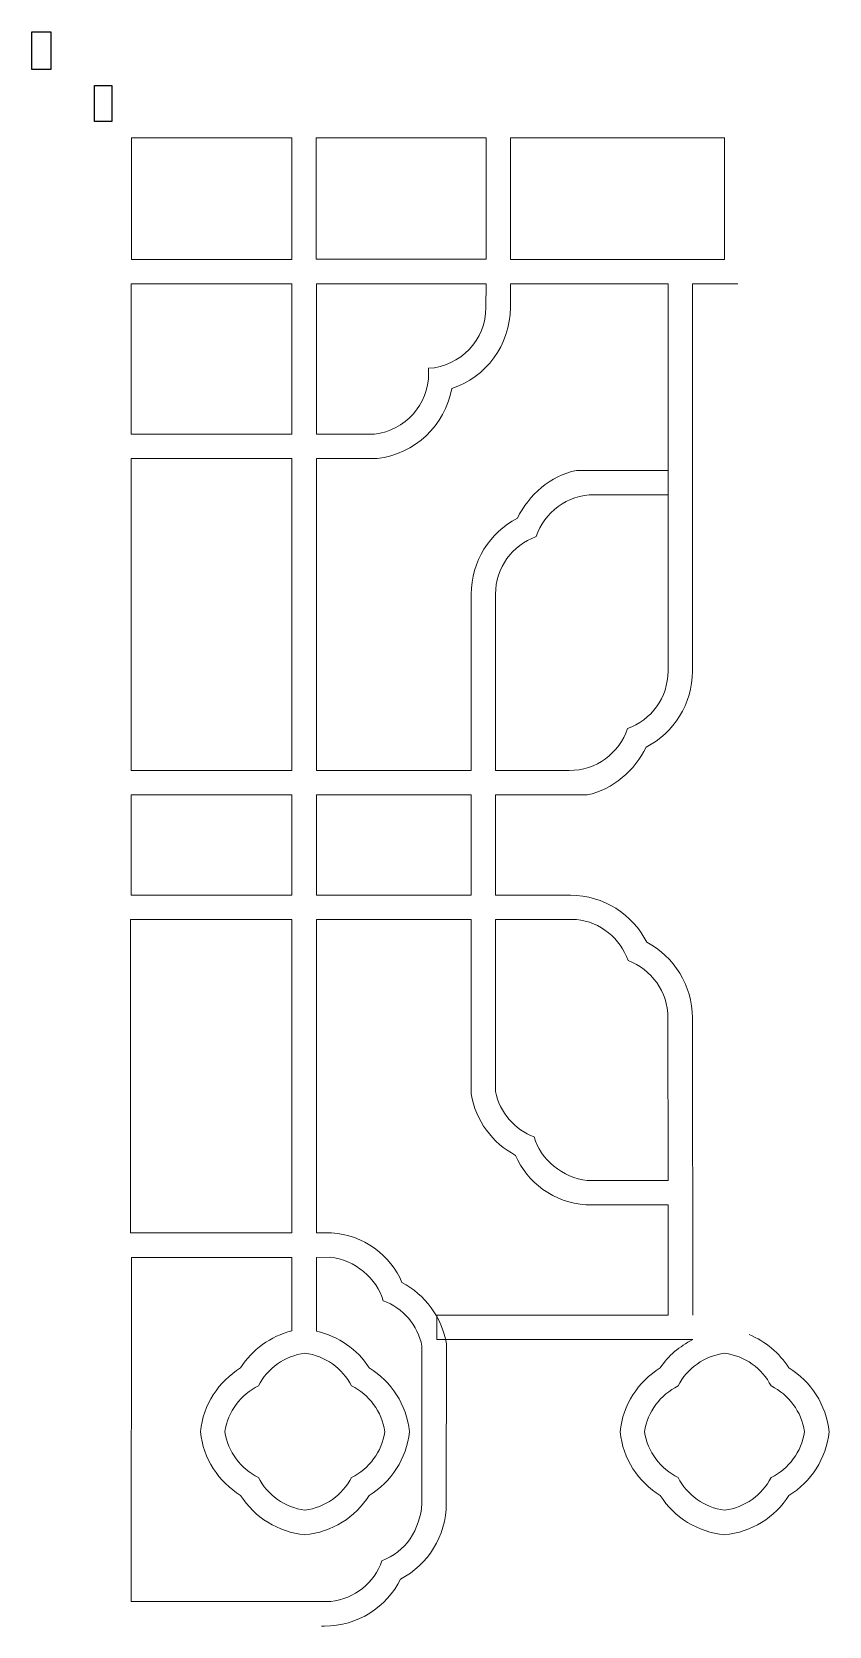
# Model space of a CAD drawing. Header units: centimetres. Extents: x -21 to 187, y -91 to 105.
# Drawn here: x -21.4 to 37.4, y -12.2 to 105.3 of the extents above; entities that cross this region are included whole.
import ezdxf

# ---------------------------------------------------------------- set-up
doc = ezdxf.new("R2010")
doc.units = ezdxf.units.CM
doc.header["$MEASUREMENT"] = 0
doc.header["$XCLIPFRAME"] = 0
doc.layers.add('layer 1', color=7, linetype='Continuous')
picture_1 = doc.add_image_def('image1.jpg', size_in_pixel=(2031, 5080))
picture_2 = doc.add_image_def('image2.jpg', size_in_pixel=(7200, 14400))

msp = doc.modelspace()

# ---------------------------------------------------------------- linework, layer by layer
at = {"layer": 'layer 1', "color": 250, "lineweight": 9}
for points in [[(-14.10688, 88.51591), (-2.25984, 88.51591), (-2.25984, 97.46203), (-14.10688, 97.46203), (-14.10688, 88.51591)], [(-0.46235, 88.51808), (12.05423, 88.51808), (12.05423, 97.46416), (-0.46235, 97.46416), (-0.46235, 88.51808)], [(13.85499, 88.51592), (29.65617, 88.51592), (29.65617, 97.46416), (13.85499, 97.46416), (13.85499, 88.51592)], [(-14.10894, 75.63768), (-2.26018, 75.63768), (-2.26018, 86.71766), (-14.10894, 86.71766), (-14.10894, 75.63768)], [(-14.10894, 50.84296), (-2.26034, 50.84296), (-2.26034, 73.83774), (-14.10894, 73.83774), (-14.10894, 50.84296)], [(-14.10891, 41.64616), (-2.25985, 41.64616), (-2.25985, 49.04254), (-14.10891, 49.04254), (-14.10891, 41.64616)], [(-0.4602, 41.64493), (10.95792, 41.64493), (10.95792, 49.04407), (-0.4602, 49.04407), (-0.4602, 41.64493)], [(-14.17743, 16.76482), (-2.26017, 16.76482), (-2.26017, 39.86654), (-14.17743, 39.86654), (-14.17743, 16.76482)]]:
    msp.add_lwpolyline(points, close=True, dxfattribs=at)
for points, knots in [([(12.05541, 86.71498), (12.05541, 86.71498), (12.04992, 84.97796), (12.04992, 84.97796), (12.04992, 84.97796), (12.04235, 82.57885), (10.17185, 80.61756), (7.80575, 80.48511), (7.80575, 80.48511), (7.81608, 80.36074), (7.82135, 80.23492), (7.82135, 80.10789), (7.82135, 80.10789), (7.82135, 77.79888), (6.08133, 75.89542), (3.84124, 75.63759), (3.84124, 75.63759), (3.84124, 75.63759), (-0.45796, 75.63814), (-0.45796, 75.63814), (-0.45796, 75.63814), (-0.45796, 75.63814), (-0.45796, 86.71981), (-0.45796, 86.71981), (-0.45796, 86.71981), (-0.45796, 86.71981), (12.05541, 86.71498), (12.05541, 86.71498)], [0, 0, 0, 0, 0.125, 0.125, 0.125, 0.125, 0.25, 0.25, 0.25, 0.25, 0.375, 0.375, 0.375, 0.375, 0.5, 0.5, 0.5, 0.5, 0.625, 0.625, 0.625, 0.625, 0.75, 0.75, 0.75, 0.75, 1, 1, 1, 1]), ([(25.4834, 71.16171), (23.6641, 71.16171), (21.85971, 71.16562), (20.04043, 71.16562), (20.04043, 71.16562), (18.05009, 71.16562), (16.34613, 69.87061), (15.7527, 68.07906), (15.7527, 68.07906), (14.00747, 67.45988), (12.75838, 65.79406), (12.75838, 63.83683), (12.75838, 63.83683), (12.75838, 59.50539), (12.75861, 55.17391), (12.75839, 50.8424), (12.75839, 50.8424), (14.57769, 50.8424), (16.37809, 50.84249), (18.19737, 50.84249), (18.19737, 50.84249), (20.18771, 50.84249), (21.89167, 52.1375), (22.4851, 53.92905), (22.4851, 53.92905), (24.23033, 54.54823), (25.48056, 56.21405), (25.48056, 58.17128), (25.48056, 58.17128), (25.48056, 67.68602), (25.48236, 77.20077), (25.48041, 86.71551), (25.48041, 86.71551), (25.48041, 86.71551), (13.85436, 86.71464), (13.85436, 86.71464), (13.85436, 86.71464), (13.85436, 86.71464), (13.84992, 84.97796), (13.84992, 84.97796), (13.84992, 84.97796), (13.8428, 82.18818), (12.03589, 79.82137), (9.52299, 78.99324), (9.52299, 78.99324), (9.03714, 76.27302), (6.80511, 74.14902), (4.02791, 73.83907), (4.02791, 73.83907), (4.02791, 73.83907), (-0.45796, 73.84712), (-0.45796, 73.84712), (-0.45796, 73.84712), (-0.45796, 73.84712), (-0.45796, 50.84509), (-0.45796, 50.84509), (-0.45796, 50.84509), (-0.45796, 50.84509), (10.95842, 50.8424), (10.95842, 50.8424), (10.95842, 50.8424), (10.95842, 50.8424), (10.95844, 63.8369), (10.95844, 63.8369), (10.95844, 63.8369), (10.95844, 66.2739), (12.34176, 68.38816), (14.36696, 69.43594), (14.36696, 69.43594), (15.20804, 71.14894), (16.80414, 72.56154), (18.72101, 72.9653), (18.72101, 72.9653), (18.72101, 72.9653), (25.47833, 72.9653), (25.47833, 72.9653)], [0, 0, 0, 0, 0.05, 0.05, 0.05, 0.05, 0.1, 0.1, 0.1, 0.1, 0.15, 0.15, 0.15, 0.15, 0.2, 0.2, 0.2, 0.2, 0.25, 0.25, 0.25, 0.25, 0.3, 0.3, 0.3, 0.3, 0.35, 0.35, 0.35, 0.35, 0.4, 0.4, 0.4, 0.4, 0.45, 0.45, 0.45, 0.45, 0.5, 0.5, 0.5, 0.5, 0.55, 0.55, 0.55, 0.55, 0.6, 0.6, 0.6, 0.6, 0.65, 0.65, 0.65, 0.65, 0.7, 0.7, 0.7, 0.7, 0.75, 0.75, 0.75, 0.75, 0.8, 0.8, 0.8, 0.8, 0.85, 0.85, 0.85, 0.85, 0.9, 0.9, 0.9, 0.9, 1, 1, 1, 1]), ([(30.62101, 86.71468), (30.62101, 86.71468), (27.28021, 86.71448), (27.28021, 86.71448), (27.28021, 86.71448), (27.28021, 86.71448), (27.28056, 58.17128), (27.28056, 58.17128), (27.28056, 58.17128), (27.28059, 55.73428), (25.89604, 53.61995), (23.87084, 52.57217), (23.87084, 52.57217), (23.02976, 50.85917), (21.43366, 49.44657), (19.51679, 49.04281), (19.51679, 49.04281), (19.51679, 49.04281), (12.75947, 49.04281), (12.75947, 49.04281), (12.75947, 49.04281), (12.75947, 49.04281), (12.75947, 41.64868), (12.75947, 41.64868), (12.75947, 41.64868), (14.60101, 41.64739), (16.44269, 41.64868), (18.28416, 41.64868), (18.28416, 41.64868), (20.74259, 41.64868), (22.8726, 40.23975), (23.91061, 38.18547), (23.91061, 38.18547), (25.9124, 37.13015), (27.27357, 35.02877), (27.27726, 32.60904), (27.27726, 32.60904), (27.27726, 32.60904), (27.31069, 10.70441), (27.31069, 10.70441)], [0, 0, 0, 0, 0.090909091, 0.090909091, 0.090909091, 0.090909091, 0.181818182, 0.181818182, 0.181818182, 0.181818182, 0.272727273, 0.272727273, 0.272727273, 0.272727273, 0.363636364, 0.363636364, 0.363636364, 0.363636364, 0.454545455, 0.454545455, 0.454545455, 0.454545455, 0.545454545, 0.545454545, 0.545454545, 0.545454545, 0.636363636, 0.636363636, 0.636363636, 0.636363636, 0.727272727, 0.727272727, 0.727272727, 0.727272727, 0.818181818, 0.818181818, 0.818181818, 0.818181818, 1, 1, 1, 1]), ([(-0.0871, -12.20871), (-0.01458, -12.21118), (0.05824, -12.21243), (0.13135, -12.21243), (0.13135, -12.21243), (2.58978, -12.21243), (4.71979, -10.8035), (5.7578, -8.74922), (5.7578, -8.74922), (7.75959, -7.6939), (9.12339, -5.5925), (9.12445, -3.17279), (9.12445, -3.17279), (9.12445, -3.17279), (9.12965, 8.58849), (9.12965, 8.58849), (9.12965, 8.58849), (8.80076, 10.55924), (7.55668, 12.22051), (5.84919, 13.12067), (5.84919, 13.12067), (5.066, 15.07722), (2.97774, 16.63985), (0.66768, 16.76588), (0.66768, 16.76588), (0.66768, 16.76588), (-0.4602, 16.7651), (-0.4602, 16.7651), (-0.4602, 16.7651), (-0.4602, 16.7651), (-0.46127, 39.86439), (-0.46127, 39.86439), (-0.46127, 39.86439), (-0.46127, 39.86439), (10.9584, 39.86439), (10.9584, 39.86439), (10.9584, 39.86439), (10.9584, 39.86439), (10.9584, 27.01353), (10.9584, 27.01353), (10.9584, 27.01353), (11.28729, 25.04278), (12.53137, 23.38151), (14.23886, 22.48135), (14.23886, 22.48135), (15.02205, 20.5248), (17.11031, 18.96217), (19.42037, 18.83614), (19.42037, 18.83614), (19.42037, 18.83614), (25.48469, 18.83826), (25.48469, 18.83826), (25.48469, 18.83826), (25.48469, 18.83826), (25.4801, 10.70442), (25.4801, 10.70442), (25.4801, 10.70442), (25.4801, 10.70442), (8.42547, 10.70533), (8.42547, 10.70533), (8.42547, 10.70533), (8.42547, 10.70533), (8.42547, 8.9037), (8.42547, 8.9037), (8.42547, 8.9037), (8.42547, 8.9037), (27.31346, 8.9037), (27.31346, 8.9037), (27.31346, 8.9037), (26.33294, 8.39164), (25.5037, 7.74644), (24.91114, 6.81834), (24.91114, 6.81834), (23.28657, 5.81994), (22.14926, 4.10522), (21.93952, 2.11447), (21.93952, 2.11447), (22.14926, 0.12372), (23.28657, -1.59096), (24.91114, -2.58936), (24.91114, -2.58936), (25.93325, -4.1902), (27.65886, -5.29861), (29.65184, -5.4784), (29.65184, -5.4784), (31.64482, -5.29861), (33.37043, -4.19022), (34.39254, -2.58938), (34.39254, -2.58938), (36.01711, -1.59098), (37.15442, 0.12374), (37.36416, 2.11449), (37.36416, 2.11449), (37.15442, 4.10524), (36.01711, 5.81992), (34.39254, 6.81832), (34.39254, 6.81832), (33.69553, 7.90999), (32.67133, 8.77266), (31.4583, 9.26801)], [0, 0, 0, 0, 0.038461538, 0.038461538, 0.038461538, 0.038461538, 0.076923077, 0.076923077, 0.076923077, 0.076923077, 0.115384615, 0.115384615, 0.115384615, 0.115384615, 0.153846154, 0.153846154, 0.153846154, 0.153846154, 0.192307692, 0.192307692, 0.192307692, 0.192307692, 0.230769231, 0.230769231, 0.230769231, 0.230769231, 0.269230769, 0.269230769, 0.269230769, 0.269230769, 0.307692308, 0.307692308, 0.307692308, 0.307692308, 0.346153846, 0.346153846, 0.346153846, 0.346153846, 0.384615385, 0.384615385, 0.384615385, 0.384615385, 0.423076923, 0.423076923, 0.423076923, 0.423076923, 0.461538462, 0.461538462, 0.461538462, 0.461538462, 0.5, 0.5, 0.5, 0.5, 0.538461538, 0.538461538, 0.538461538, 0.538461538, 0.576923077, 0.576923077, 0.576923077, 0.576923077, 0.615384615, 0.615384615, 0.615384615, 0.615384615, 0.653846154, 0.653846154, 0.653846154, 0.653846154, 0.692307692, 0.692307692, 0.692307692, 0.692307692, 0.730769231, 0.730769231, 0.730769231, 0.730769231, 0.769230769, 0.769230769, 0.769230769, 0.769230769, 0.807692308, 0.807692308, 0.807692308, 0.807692308, 0.846153846, 0.846153846, 0.846153846, 0.846153846, 0.884615385, 0.884615385, 0.884615385, 0.884615385, 0.923076923, 0.923076923, 0.923076923, 0.923076923, 1, 1, 1, 1]), ([(12.75801, 27.17899), (13.06443, 25.63181), (14.16428, 24.36974), (15.61572, 23.83452), (15.61572, 23.83452), (16.04516, 22.21256), (17.74748, 20.80335), (19.51679, 20.6296), (19.51679, 20.6296), (19.51679, 20.6296), (25.48017, 20.63657), (25.48017, 20.63657), (25.48017, 20.63657), (25.48017, 20.63657), (25.47726, 32.60904), (25.47726, 32.60904), (25.47726, 32.60904), (25.4768, 34.54678), (24.25183, 36.19875), (22.53375, 36.8323), (22.53375, 36.8323), (21.96735, 38.45426), (20.50029, 39.69025), (18.73098, 39.864), (18.73098, 39.864), (18.73098, 39.864), (12.75761, 39.86389), (12.75761, 39.86389), (12.75761, 39.86389), (12.75761, 39.86389), (12.75801, 27.17899), (12.75801, 27.17899)], [0, 0, 0, 0, 0.111111111, 0.111111111, 0.111111111, 0.111111111, 0.222222222, 0.222222222, 0.222222222, 0.222222222, 0.333333333, 0.333333333, 0.333333333, 0.333333333, 0.444444444, 0.444444444, 0.444444444, 0.444444444, 0.555555556, 0.555555556, 0.555555556, 0.555555556, 0.666666667, 0.666666667, 0.666666667, 0.666666667, 0.777777778, 0.777777778, 0.777777778, 0.777777778, 1, 1, 1, 1]), ([(-0.46017, 9.53042), (1.17255, 9.1555), (2.56333, 8.19178), (3.43841, 6.8212), (3.43841, 6.8212), (5.06298, 5.8228), (6.20029, 4.10812), (6.41003, 2.11737), (6.41003, 2.11737), (6.20029, 0.12662), (5.06298, -1.5881), (3.43841, -2.5865), (3.43841, -2.5865), (2.4163, -4.18734), (0.69069, -5.29573), (-1.30229, -5.47552), (-1.30229, -5.47552), (-3.29527, -5.29573), (-5.02088, -4.18732), (-6.04299, -2.58648), (-6.04299, -2.58648), (-7.66756, -1.58808), (-8.80487, 0.1266), (-9.01461, 2.11735), (-9.01461, 2.11735), (-8.80487, 4.1081), (-7.66756, 5.82282), (-6.04299, 6.82122), (-6.04299, 6.82122), (-5.18843, 8.15966), (-3.84207, 9.15387), (-2.25883, 9.54891), (-2.25883, 9.54891), (-2.25984, 14.96288), (-2.27696, 14.96288), (-2.27696, 14.96288), (-2.27696, 14.96288), (-2.27696, 14.96288), (-14.10688, 14.96288), (-14.10688, 14.96288), (-14.10688, 14.96288), (-14.10688, 14.96288), (-14.10989, -10.38847), (-14.10989, -10.38847), (-14.10989, -10.38847), (-14.10989, -10.38847), (0.61141, -10.38766), (0.61141, -10.38766), (0.61141, -10.38766), (2.38072, -10.21391), (3.81454, -9.01801), (4.38094, -7.39605), (4.38094, -7.39605), (6.09902, -6.7625), (7.20756, -5.10703), (7.32833, -3.17306), (7.32833, -3.17306), (7.32833, -3.17306), (7.33004, 8.42303), (7.33004, 8.42303), (7.33004, 8.42303), (7.02362, 9.97021), (5.92377, 11.23228), (4.47233, 11.7675), (4.47233, 11.7675), (4.04289, 13.38946), (2.34057, 14.79867), (0.57126, 14.97242), (0.57126, 14.97242), (0.57126, 14.97242), (-0.46046, 14.96588), (-0.46046, 14.96588), (-0.46046, 14.96588), (-0.46046, 14.96588), (-0.46017, 9.53042), (-0.46017, 9.53042)], [0, 0, 0, 0, 0.05, 0.05, 0.05, 0.05, 0.1, 0.1, 0.1, 0.1, 0.15, 0.15, 0.15, 0.15, 0.2, 0.2, 0.2, 0.2, 0.25, 0.25, 0.25, 0.25, 0.3, 0.3, 0.3, 0.3, 0.35, 0.35, 0.35, 0.35, 0.4, 0.4, 0.4, 0.4, 0.45, 0.45, 0.45, 0.45, 0.5, 0.5, 0.5, 0.5, 0.55, 0.55, 0.55, 0.55, 0.6, 0.6, 0.6, 0.6, 0.65, 0.65, 0.65, 0.65, 0.7, 0.7, 0.7, 0.7, 0.75, 0.75, 0.75, 0.75, 0.8, 0.8, 0.8, 0.8, 0.85, 0.85, 0.85, 0.85, 0.9, 0.9, 0.9, 0.9, 1, 1, 1, 1]), ([(-7.20038, 2.11735), (-6.97955, 3.60181), (-6.03344, 4.84994), (-4.73413, 5.4896), (-4.73413, 5.4896), (-4.07073, 6.78048), (-2.80152, 7.70913), (-1.30229, 7.8998), (-1.30229, 7.8998), (0.19694, 7.70913), (1.46616, 6.78047), (2.12956, 5.48959), (2.12956, 5.48959), (3.42887, 4.84993), (4.37497, 3.60183), (4.5958, 2.11737), (4.5958, 2.11737), (4.37497, 0.63291), (3.42886, -0.61522), (2.12955, -1.25488), (2.12955, -1.25488), (1.46615, -2.54576), (0.19694, -3.47441), (-1.30229, -3.66508), (-1.30229, -3.66508), (-2.80152, -3.47441), (-4.07073, -2.54576), (-4.73413, -1.25488), (-4.73413, -1.25488), (-6.03344, -0.61522), (-6.97955, 0.63289), (-7.20038, 2.11735)], [0, 0, 0, 0, 0.111111111, 0.111111111, 0.111111111, 0.111111111, 0.222222222, 0.222222222, 0.222222222, 0.222222222, 0.333333333, 0.333333333, 0.333333333, 0.333333333, 0.444444444, 0.444444444, 0.444444444, 0.444444444, 0.555555556, 0.555555556, 0.555555556, 0.555555556, 0.666666667, 0.666666667, 0.666666667, 0.666666667, 0.777777778, 0.777777778, 0.777777778, 0.777777778, 1, 1, 1, 1]), ([(23.75375, 2.11447), (23.97458, 3.59893), (24.92069, 4.84706), (26.22, 5.48672), (26.22, 5.48672), (26.8834, 6.7776), (28.15261, 7.70625), (29.65184, 7.89692), (29.65184, 7.89692), (31.15107, 7.70625), (32.42029, 6.77759), (33.08369, 5.48671), (33.08369, 5.48671), (34.383, 4.84705), (35.3291, 3.59895), (35.54993, 2.11449), (35.54993, 2.11449), (35.3291, 0.63003), (34.38299, -0.6181), (33.08368, -1.25776), (33.08368, -1.25776), (32.42028, -2.54864), (31.15107, -3.47729), (29.65184, -3.66796), (29.65184, -3.66796), (28.15261, -3.47729), (26.8834, -2.54864), (26.22, -1.25776), (26.22, -1.25776), (24.92069, -0.6181), (23.97458, 0.63001), (23.75375, 2.11447)], [0, 0, 0, 0, 0.111111111, 0.111111111, 0.111111111, 0.111111111, 0.222222222, 0.222222222, 0.222222222, 0.222222222, 0.333333333, 0.333333333, 0.333333333, 0.333333333, 0.444444444, 0.444444444, 0.444444444, 0.444444444, 0.555555556, 0.555555556, 0.555555556, 0.555555556, 0.666666667, 0.666666667, 0.666666667, 0.666666667, 0.777777778, 0.777777778, 0.777777778, 0.777777778, 1, 1, 1, 1])]:
    msp.add_open_spline(points, degree=3, knots=knots, dxfattribs=at)

# ---------------------------------------------------------------- pictures from other files: only their frames are drawn
at = {"layer": 'layer 1', "color": 0}
image = msp.add_image(picture_2, insert=(-21.15787, -96.04792), size_in_units=(100, 200), dxfattribs=at)
image.set_boundary_path([(-21.1579, -96.0479), (78.8422, 103.9521)])
image.dxf.flags = 3
image = msp.add_image(picture_1, insert=(-16.112, -92.99448), size_in_units=(91.69798, 190.83967), dxfattribs=at)
image.set_boundary_path([(-16.112, -92.9945), (12.1102, -22.4389)])
image.dxf.flags = 3

doc.saveas('drawing.dxf')
